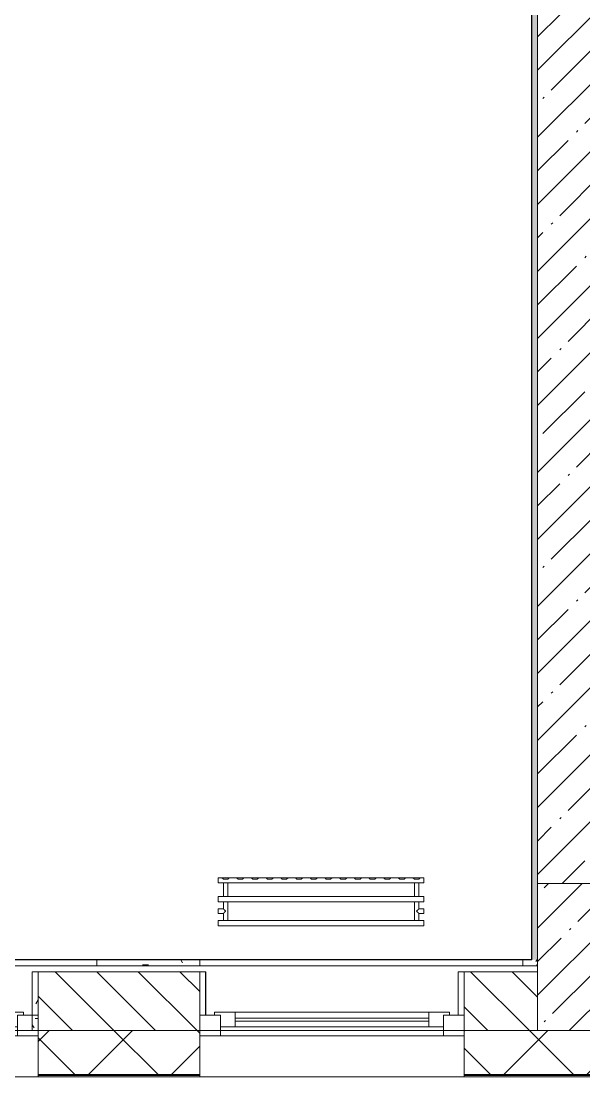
# Model space of a CAD drawing. Header units: millimetres. Extents: x -249154 to 415037, y -45458 to 354837.
# Drawn here: x 63717 to 65632, y 78928 to 82521 of the extents above; entities that cross this region are included whole.
import ezdxf

# ---------------------------------------------------------------- set-up
doc = ezdxf.new("R2010")
doc.units = ezdxf.units.MM
for name, color, linetype, lineweight in [('A-FLOR', 7, 'Continuous', 9), ('A-GLAZ', 7, 'Continuous', 9), ('A-GLAZ-1', 7, 'Continuous', 5), ('A-WALL', 7, 'Continuous', 5), ('I-WALL', 7, 'Continuous', 5), ('S-COLS', 7, 'Continuous', 9), ('S-COLS-1', 7, 'Continuous', 5)]:
    doc.layers.add(name, color=color, linetype=linetype, lineweight=lineweight)
for name, color, linetype, lineweight, true_color in [('A-WALL-1', 9, 'Continuous', 5, 0x808080), ('A-WALL-FNSH-1', 9, 'Continuous', 5, 0x808080), ('M-EQPM-1', 7, 'Continuous', 9, 0xb2b2b2)]:
    doc.layers.add(name, color=color, linetype=linetype, lineweight=lineweight, true_color=true_color)
pattern_1 = [(0, (0, 0), (243.84, 60.96), [20.117, -162.763, 20.117, -162.763, -975.36]), (0, (0, 0), (243.84, 60.96), [-365.76, 20.117, -345.643, 20.117, -162.763, -426.72]), (0, (0, 0), (243.84, 60.96), [-914.4, 20.117, -101.803, 20.117, -284.683]), (120, (91.44, 30.48), (-174.71291, 180.691634), [20.117, -162.763, 20.117, -162.763, -975.36]), (120, (91.44, 30.48), (-174.71291, 180.691634), [-365.76, 20.117, -345.643, 20.117, -162.763, -426.72]), (120, (91.44, 30.48), (-174.71291, 180.691634), [-914.4, 20.117, -101.803, 20.117, -284.683]), (240, (121.92, 152.4), (-69.12709, -241.651634), [20.117, -162.763, 20.117, -162.763, -975.36]), (240, (121.92, 152.4), (-69.12709, -241.651634), [-365.76, 20.117, -345.643, 20.117, -162.763, -426.72]), (240, (121.92, 152.4), (-69.12709, -241.651634), [-914.4, 20.117, -101.803, 20.117, -284.683])]

# ---------------------------------------------------------------- blocks, each defined once
blk = doc.blocks.new('BSC_Колонна _Прямоугольная - 500х500-V12-Объем проектирования 1 этажа')
at = {"layer": 'S-COLS-1'}
h = blk.add_hatch(dxfattribs=at)
h.set_pattern_fill('FP_16', color=256, style=0, pattern_type=2)
h.set_pattern_definition([(45, (-65660, -150), (-114.04925, 114.04925), []), (45, (-65545.95, -150), (-114.04925, 114.04925), [201.613, -40.323, 6.706, -33.617])])
h.paths.add_polyline_path([(-250, -250), (250, -250), (250, 250), (-250, 250), (-250, -157.3)])
for p, q in [((250, 250), (-250, 250)), ((-250, 250), (-250, -250)), ((250, -250), (250, 250)), ((-250, -250), (250, -250))]:
    blk.add_line(p, q, dxfattribs=at)
blk = doc.blocks.new('120_Окно_СКБ_1Ст - 120_Окно_СКБ_1Ст 900х2500_h_-V45-Объем проектирования 1 этажа')
at = {"layer": 'A-GLAZ'}
for p, q in [((-450, -127), (-450, -57)), ((-450, -57), (-380, -57)), ((-380, -57), (-380, -127)), ((380, -127), (380, -57)), ((380, -57), (450, -57)), ((450, -57), (450, -127)), ((380, -87), (-380, -87)), ((-380, -87), (-380, -127)), ((-330, -137), (-330, -87)), ((330, -137), (330, -87)), ((380, -127), (380, -87)), ((-380, -127), (-450, -127)), ((-380, -127), (-400, -127)), ((-400, -127), (-400, -137)), ((-400, -137), (400, -137)), ((400, -137), (-400, -137)), ((450, -127), (380, -127)), ((400, -127), (380, -127)), ((400, -137), (400, -127))]:
    blk.add_line(p, q, dxfattribs=at)
at = {"layer": 'A-GLAZ-1'}
for p, q in [((450, -57), (-450, -57)), ((-330, -107), (330, -107)), ((-430, -127), (-400, -127)), ((330, -117), (-330, -117)), ((400, -127), (430, -127))]:
    blk.add_line(p, q, dxfattribs=at)
blk = doc.blocks.new('120_Окно_СКБ_2Ст - 120_Окно_СКБ_2Ст 2100х2500 _мал створка справа_-V25-Объем проектирования 1 этажа')
at = {"layer": 'A-GLAZ'}
for p, q in [((-1050, -127), (-1050, -57)), ((-1050, -57), (-980, -57)), ((-980, -57), (-980, -127)), ((150, -127), (150, -57)), ((150, -57), (220, -57)), ((220, -57), (220, -127)), ((980, -127), (980, -57)), ((980, -57), (1050, -57)), ((1050, -57), (1050, -127)), ((150, -87), (-980, -87)), ((-980, -87), (-980, -127)), ((-930, -137), (-930, -87)), ((100, -137), (100, -87)), ((150, -127), (150, -87)), ((980, -87), (220, -87)), ((220, -87), (220, -127)), ((270, -137), (270, -87)), ((930, -137), (930, -87)), ((980, -127), (980, -87)), ((-980, -127), (-1050, -127)), ((-980, -127), (-1000, -127)), ((-1000, -127), (-1000, -137)), ((-1000, -137), (170, -137)), ((170, -137), (-1000, -137)), ((220, -127), (150, -127)), ((170, -127), (150, -127)), ((170, -137), (170, -127)), ((220, -127), (200, -127)), ((200, -127), (200, -137)), ((200, -137), (1000, -137)), ((1000, -137), (200, -137)), ((1050, -127), (980, -127)), ((1000, -127), (980, -127)), ((1000, -137), (1000, -127))]:
    blk.add_line(p, q, dxfattribs=at)
at = {"layer": 'A-GLAZ-1'}
for p, q in [((1050, -57), (-1050, -57)), ((-930, -107), (100, -107)), ((270, -107), (930, -107)), ((-1030, -127), (-1000, -127)), ((100, -117), (-930, -117)), ((170, -127), (200, -127)), ((930, -117), (270, -117)), ((1000, -127), (1030, -127))]:
    blk.add_line(p, q, dxfattribs=at)
blk = doc.blocks.new('radiator_prado_classic_z_tip_30_po exemplyaru - Classic Z Тип 30-500-V229-Объем проектирования 1 этажа')
at = {"layer": 'M-EQPM-1'}
for p, q in [((0, 228), (0, 210)), ((700, 228), (0, 228)), ((0, 210), (0, 228)), ((0, 228), (12.5, 228)), ((12.5, 228), (37.5, 228)), ((37.5, 228), (12.5, 228)), ((12.5, 228), (37.5, 228)), ((12.5, 228), (17.5, 223)), ((12.5, 228), (17.5, 223)), ((32.5, 223), (17.5, 223)), ((17.5, 223), (32.5, 223)), ((32.5, 223), (37.5, 228)), ((37.5, 228), (32.5, 223)), ((37.5, 228), (62.5, 228)), ((62.5, 228), (87.5, 228)), ((87.5, 228), (62.5, 228)), ((62.5, 228), (87.5, 228)), ((62.5, 228), (67.5, 223)), ((62.5, 228), (67.5, 223)), ((82.5, 223), (67.5, 223)), ((67.5, 223), (82.5, 223)), ((82.5, 223), (87.5, 228)), ((87.5, 228), (82.5, 223)), ((87.5, 228), (112.5, 228)), ((112.5, 228), (137.5, 228)), ((137.5, 228), (112.5, 228)), ((112.5, 228), (137.5, 228)), ((112.5, 228), (117.5, 223)), ((112.5, 228), (117.5, 223)), ((132.5, 223), (117.5, 223)), ((117.5, 223), (132.5, 223)), ((132.5, 223), (137.5, 228)), ((137.5, 228), (132.5, 223)), ((137.5, 228), (162.5, 228)), ((162.5, 228), (187.5, 228)), ((187.5, 228), (162.5, 228)), ((162.5, 228), (187.5, 228)), ((162.5, 228), (167.5, 223)), ((162.5, 228), (167.5, 223)), ((182.5, 223), (167.5, 223)), ((167.5, 223), (182.5, 223)), ((182.5, 223), (187.5, 228)), ((187.5, 228), (182.5, 223)), ((187.5, 228), (212.5, 228)), ((212.5, 228), (237.5, 228)), ((237.5, 228), (212.5, 228)), ((212.5, 228), (237.5, 228)), ((212.5, 228), (217.5, 223)), ((212.5, 228), (217.5, 223)), ((232.5, 223), (217.5, 223)), ((217.5, 223), (232.5, 223)), ((232.5, 223), (237.5, 228)), ((237.5, 228), (232.5, 223)), ((237.5, 228), (262.5, 228)), ((262.5, 228), (287.5, 228)), ((287.5, 228), (262.5, 228)), ((262.5, 228), (287.5, 228)), ((262.5, 228), (267.5, 223)), ((262.5, 228), (267.5, 223)), ((282.5, 223), (267.5, 223)), ((267.5, 223), (282.5, 223)), ((282.5, 223), (287.5, 228)), ((287.5, 228), (282.5, 223)), ((287.5, 228), (312.5, 228)), ((312.5, 228), (337.5, 228)), ((337.5, 228), (312.5, 228)), ((312.5, 228), (337.5, 228)), ((312.5, 228), (317.5, 223)), ((312.5, 228), (317.5, 223)), ((332.5, 223), (317.5, 223)), ((317.5, 223), (332.5, 223)), ((332.5, 223), (337.5, 228)), ((337.5, 228), (332.5, 223)), ((337.5, 228), (362.5, 228)), ((362.5, 228), (387.5, 228)), ((387.5, 228), (362.5, 228)), ((362.5, 228), (387.5, 228)), ((362.5, 228), (367.5, 223)), ((362.5, 228), (367.5, 223)), ((382.5, 223), (367.5, 223)), ((367.5, 223), (382.5, 223)), ((382.5, 223), (387.5, 228)), ((387.5, 228), (382.5, 223)), ((387.5, 228), (412.5, 228)), ((412.5, 228), (437.5, 228)), ((437.5, 228), (412.5, 228)), ((412.5, 228), (437.5, 228)), ((412.5, 228), (417.5, 223)), ((412.5, 228), (417.5, 223)), ((432.5, 223), (417.5, 223)), ((417.5, 223), (432.5, 223)), ((432.5, 223), (437.5, 228)), ((437.5, 228), (432.5, 223)), ((437.5, 228), (462.5, 228)), ((462.5, 228), (487.5, 228)), ((487.5, 228), (462.5, 228)), ((462.5, 228), (487.5, 228)), ((462.5, 228), (467.5, 223)), ((462.5, 228), (467.5, 223)), ((482.5, 223), (467.5, 223)), ((467.5, 223), (482.5, 223)), ((482.5, 223), (487.5, 228)), ((487.5, 228), (482.5, 223)), ((487.5, 228), (512.5, 228)), ((512.5, 228), (537.5, 228)), ((537.5, 228), (512.5, 228)), ((512.5, 228), (537.5, 228)), ((512.5, 228), (517.5, 223)), ((512.5, 228), (517.5, 223)), ((532.5, 223), (517.5, 223)), ((517.5, 223), (532.5, 223)), ((532.5, 223), (537.5, 228)), ((537.5, 228), (532.5, 223)), ((537.5, 228), (562.5, 228)), ((562.5, 228), (587.5, 228)), ((587.5, 228), (562.5, 228)), ((562.5, 228), (587.5, 228)), ((562.5, 228), (567.5, 223)), ((562.5, 228), (567.5, 223)), ((582.5, 223), (567.5, 223)), ((567.5, 223), (582.5, 223)), ((582.5, 223), (587.5, 228)), ((587.5, 228), (582.5, 223)), ((587.5, 228), (612.5, 228)), ((612.5, 228), (637.5, 228)), ((637.5, 228), (612.5, 228)), ((612.5, 228), (637.5, 228)), ((612.5, 228), (617.5, 223)), ((617.5, 223), (612.5, 228)), ((632.5, 223), (617.5, 223)), ((617.5, 223), (632.5, 223)), ((632.5, 223), (637.5, 228)), ((637.5, 228), (632.5, 223)), ((637.5, 228), (662.5, 228)), ((662.5, 228), (687.5, 228)), ((687.5, 228), (662.5, 228)), ((662.5, 228), (687.5, 228)), ((662.5, 228), (667.5, 223)), ((662.5, 228), (667.5, 223)), ((682.5, 223), (667.5, 223)), ((667.5, 223), (682.5, 223)), ((682.5, 223), (687.5, 228)), ((687.5, 228), (682.5, 223)), ((687.5, 228), (700, 228)), ((700, 210), (700, 228)), ((700, 228), (700, 210)), ((0, 210), (700, 210)), ((17.8, 210), (0, 210)), ((17.5, 210), (17.5, 164)), ((17.5, 210), (17.5, 164)), ((17.8, 210), (17.5, 210)), ((17.5, 210), (17.8, 210)), ((17.8, 210), (17.5, 210)), ((17.5, 210), (32.5, 210)), ((32.2, 210), (17.8, 210)), ((17.8, 210), (26.9, 210)), ((18.5, 210), (17.8, 210)), ((32.2, 210), (18.5, 210)), ((26.9, 210), (32.2, 210)), ((32.5, 210), (32.2, 210)), ((32.2, 210), (32.5, 210)), ((32.5, 210), (32.2, 210)), ((667.8, 210), (32.2, 210)), ((32.5, 164), (32.5, 210)), ((32.5, 164), (32.5, 210)), ((667.5, 210), (667.5, 164)), ((667.5, 210), (667.5, 164)), ((667.8, 210), (667.5, 210)), ((667.5, 210), (682.5, 210)), ((667.8, 210), (667.5, 210)), ((667.5, 210), (667.8, 210)), ((681.5, 210), (667.8, 210)), ((682.2, 210), (667.8, 210)), ((667.8, 210), (668.5, 210)), ((668.5, 210), (682.2, 210)), ((682.2, 210), (681.5, 210)), ((682.5, 210), (682.2, 210)), ((682.5, 210), (682.2, 210)), ((682.2, 210), (682.5, 210)), ((700, 210), (682.2, 210)), ((682.5, 164), (682.5, 210)), ((682.5, 164), (682.5, 210)), ((700, 164), (0, 164)), ((0, 164), (0, 146)), ((0, 146), (0, 164)), ((0, 164), (17.8, 164)), ((0, 146), (700, 146)), ((18.5, 146), (0, 146)), ((17.8, 164), (17.5, 164)), ((17.5, 164), (17.8, 164)), ((17.8, 164), (17.5, 164)), ((17.5, 164), (32.5, 164)), ((17.5, 146), (17.5, 121.5)), ((17.5, 146), (17.5, 121.5)), ((17.5, 146), (18.5, 146)), ((18.5, 146), (17.5, 146)), ((17.5, 146), (18.5, 146)), ((32.5, 146), (17.5, 146)), ((32.2, 164), (17.8, 164)), ((17.8, 164), (18.5, 164)), ((21.3, 164), (17.8, 164)), ((18.5, 164), (32.2, 164)), ((18.5, 146), (32.2, 146)), ((28.7, 146), (18.5, 146)), ((18.5, 146), (31.5, 146)), ((25, 164), (21.3, 164)), ((32.2, 164), (25, 164)), ((32.2, 146), (28.7, 146)), ((31.5, 146), (32.2, 146)), ((32.5, 164), (32.2, 164)), ((32.2, 164), (32.5, 164)), ((32.5, 164), (32.2, 164)), ((32.2, 164), (667.8, 164)), ((32.2, 146), (32.5, 146)), ((32.5, 146), (32.2, 146)), ((32.2, 146), (32.5, 146)), ((667.8, 146), (32.2, 146)), ((32.5, 82), (32.5, 146)), ((32.5, 82), (32.5, 146)), ((667.8, 164), (667.5, 164)), ((667.5, 164), (682.5, 164)), ((667.8, 164), (667.5, 164)), ((667.5, 164), (667.8, 164)), ((667.5, 146), (667.5, 82)), ((667.5, 146), (667.5, 82)), ((667.5, 146), (667.8, 146)), ((682.5, 146), (667.5, 146)), ((667.5, 146), (667.8, 146)), ((667.8, 146), (667.5, 146)), ((669.7, 164), (667.8, 164)), ((682.2, 164), (667.8, 164)), ((667.8, 164), (673.1, 164)), ((667.8, 146), (681.5, 146)), ((667.8, 146), (681.5, 146)), ((673.1, 146), (667.8, 146)), ((682.2, 164), (669.7, 164)), ((673.1, 164), (682.2, 164)), ((681.5, 146), (673.1, 146)), ((681.5, 146), (682.5, 146)), ((681.5, 146), (682.5, 146)), ((682.5, 146), (681.5, 146)), ((700, 146), (681.5, 146)), ((682.5, 164), (682.2, 164)), ((682.5, 164), (682.2, 164)), ((682.2, 164), (682.5, 164)), ((682.2, 164), (700, 164)), ((682.5, 121.5), (682.5, 146)), ((682.5, 121.5), (682.5, 146)), ((700, 146), (700, 164)), ((700, 164), (700, 146)), ((17.5, 121.5), (0, 121.5)), ((17.5, 121.5), (0, 121.5)), ((0, 121.5), (0, 120.5)), ((0, 106.5), (0, 121.5)), ((0, 120.5), (0, 107.5)), ((0, 120.5), (0, 119.3)), ((0, 114), (0, 120.5)), ((0, 120.5), (0, 120.5)), ((0, 119.3), (0, 117.8)), ((0, 117.8), (0, 114)), ((0, 114), (0, 110.3)), ((0, 107.5), (0, 114)), ((0, 110.3), (0, 108.7)), ((0, 108.7), (0, 107.5)), ((700, 121.5), (682.5, 121.5)), ((700, 121.5), (682.5, 121.5)), ((700, 121.5), (700, 106.5)), ((700, 120.5), (700, 121.5)), ((700, 121.5), (700, 120.5)), ((700, 120.5), (700, 121.5)), ((700, 107.5), (700, 120.5)), ((700, 120.5), (700, 107.5)), ((700, 117.8), (700, 120.5)), ((700, 107.5), (700, 117.8)), ((0, 107.5), (0, 106.5)), ((0, 107.5), (0, 107.5)), ((0, 106.5), (17.5, 106.5)), ((0, 106.5), (17.5, 106.5)), ((700, 82), (0, 82)), ((0, 82), (0, 64)), ((0, 64), (0, 82)), ((0, 82), (18.5, 82)), ((17.5, 106.5), (17.5, 82)), ((17.5, 106.5), (17.5, 82)), ((18.5, 82), (17.5, 82)), ((17.5, 82), (18.5, 82)), ((18.5, 82), (17.5, 82)), ((17.5, 82), (32.5, 82)), ((32.2, 82), (18.5, 82)), ((18.5, 82), (19.7, 82)), ((19.7, 82), (18.5, 82)), ((19.7, 82), (32.2, 82)), ((32.2, 82), (19.7, 82)), ((32.5, 82), (32.2, 82)), ((32.2, 82), (32.5, 82)), ((32.5, 82), (32.2, 82)), ((32.2, 82), (667.8, 82)), ((667.8, 82), (667.5, 82)), ((667.5, 82), (682.5, 82)), ((667.8, 82), (667.5, 82)), ((667.5, 82), (667.8, 82)), ((680.3, 82), (667.8, 82)), ((681.5, 82), (667.8, 82)), ((667.8, 82), (671.2, 82)), ((671.2, 82), (681.5, 82)), ((681.5, 82), (680.3, 82)), ((682.5, 82), (681.5, 82)), ((682.5, 82), (681.5, 82)), ((681.5, 82), (682.5, 82)), ((681.5, 82), (700, 82)), ((682.5, 82), (682.5, 106.5)), ((682.5, 106.5), (700, 106.5)), ((682.5, 82), (682.5, 106.5)), ((682.5, 106.5), (700, 106.5)), ((700, 106.5), (700, 107.5)), ((700, 107.5), (700, 106.5)), ((700, 106.5), (700, 107.5)), ((700, 64), (700, 82)), ((700, 82), (700, 64)), ((700, 64), (0, 64)), ((0, 64), (700, 64))]:
    blk.add_line(p, q, dxfattribs=at)
for points, knots in [([(18.5, 120.5), (18.4, 120.6), (18.3, 120.7), (18.1, 120.9), (17.9, 121.1), (17.8, 121.2), (17.7, 121.3), (17.5, 121.5), (17.5, 121.5), (17.5, 121.5)], [0.7142857, 0.7142857, 0.7142857, 0.7142857, 0.75, 0.7857143, 0.8214286, 0.8571429, 0.8928571, 0.9285714, 1, 1, 1, 1]), ([(17.5, 121.5), (17.5, 121.5), (17.5, 121.5), (17.7, 121.3), (17.8, 121.2), (17.9, 121.1), (18.1, 120.9), (18.3, 120.7), (18.4, 120.6), (18.5, 120.5)], [0, 0, 0, 0, 0.0714286, 0.1071429, 0.1428571, 0.1785714, 0.2142857, 0.25, 0.2857143, 0.2857143, 0.2857143, 0.2857143]), ([(17.5, 121.5), (17.5, 121.5), (17.5, 121.5), (17.7, 121.3), (17.8, 121.2), (17.9, 121.1), (18.1, 120.9), (18.3, 120.7), (18.4, 120.6), (18.5, 120.5)], [0, 0, 0, 0, 0.0714286, 0.1071429, 0.1428571, 0.1785714, 0.2142857, 0.25, 0.2857143, 0.2857143, 0.2857143, 0.2857143]), ([(25, 114), (24.5, 114.5), (23.6, 115.4), (22.4, 116.6), (21.6, 117.4), (21.1, 117.9), (20.8, 118.2), (20.5, 118.5), (20.2, 118.8), (19.8, 119.1), (19.6, 119.4), (19.3, 119.7), (19, 120), (18.7, 120.3), (18.5, 120.5), (18.3, 120.7), (18.1, 120.9), (17.9, 121.1), (17.8, 121.2), (17.7, 121.3), (17.5, 121.5), (17.5, 121.5), (17.5, 121.5)], [0, 0, 0, 0, 0.142857, 0.285714, 0.357143, 0.392857, 0.428571, 0.464286, 0.5, 0.535714, 0.571429, 0.607143, 0.642857, 0.678571, 0.714286, 0.75, 0.785714, 0.821429, 0.857143, 0.892857, 0.928571, 1, 1, 1, 1]), ([(17.5, 106.5), (17.5, 106.5), (17.5, 106.5), (17.7, 106.7), (17.8, 106.8), (17.9, 106.9), (18.1, 107.1), (18.3, 107.3), (18.5, 107.5), (18.7, 107.7), (19, 108), (19.3, 108.3), (19.6, 108.6), (19.8, 108.9), (20.3, 109.3), (20.7, 109.7), (21.1, 110.1), (21.6, 110.6), (22.4, 111.4), (23.6, 112.6), (24.5, 113.5), (25, 114)], [0, 0, 0, 0, 0.071429, 0.107143, 0.142857, 0.178571, 0.214286, 0.25, 0.285714, 0.321429, 0.357143, 0.392857, 0.428571, 0.464286, 0.5, 0.571429, 0.607143, 0.642857, 0.714286, 0.857143, 1, 1, 1, 1]), ([(22.1, 116.9), (21.9, 117.1), (21.6, 117.4), (21.1, 117.9), (20.8, 118.2), (20.5, 118.5), (20.2, 118.8), (19.9, 119.2), (19.7, 119.3), (19.6, 119.4)], [0.2857143, 0.2857143, 0.2857143, 0.2857143, 0.3571429, 0.3928571, 0.4285714, 0.4642857, 0.5, 0.5357143, 0.5714286, 0.5714286, 0.5714286, 0.5714286]), ([(19.6, 119.4), (19.7, 119.3), (19.9, 119.2), (20.3, 118.7), (20.6, 118.4), (20.8, 118.2)], [0.4285714, 0.4285714, 0.4285714, 0.4285714, 0.4642857, 0.5, 0.5714286, 0.5714286, 0.5714286, 0.5714286]), ([(19.6, 119.4), (19.7, 119.3), (19.8, 119.1), (20.3, 118.7), (20.6, 118.4), (20.8, 118.2)], [0.4285714, 0.4285714, 0.4285714, 0.4285714, 0.4642857, 0.5, 0.5714286, 0.5714286, 0.5714286, 0.5714286]), ([(19.6, 108.6), (19.7, 108.7), (19.9, 108.8), (20.3, 109.3), (20.7, 109.7), (21.1, 110.1), (21.6, 110.6), (21.9, 110.9), (22.1, 111.1)], [0.4285714, 0.4285714, 0.4285714, 0.4285714, 0.4642857, 0.5, 0.5714286, 0.6071429, 0.6428571, 0.7142857, 0.7142857, 0.7142857, 0.7142857]), ([(22.1, 111.1), (21.9, 110.9), (21.6, 110.6), (21.1, 110.1), (20.8, 109.8), (20.5, 109.5), (20.2, 109.2), (19.9, 108.8), (19.7, 108.7), (19.6, 108.6)], [0.2857143, 0.2857143, 0.2857143, 0.2857143, 0.3571429, 0.3928571, 0.4285714, 0.4642857, 0.5, 0.5357143, 0.5714286, 0.5714286, 0.5714286, 0.5714286]), ([(22.1, 111.1), (21.9, 110.9), (21.6, 110.6), (21.1, 110.1), (20.8, 109.8), (20.5, 109.5), (20.2, 109.2), (19.8, 108.9), (19.7, 108.7), (19.6, 108.6)], [0.2857143, 0.2857143, 0.2857143, 0.2857143, 0.3571429, 0.3928571, 0.4285714, 0.4642857, 0.5, 0.5357143, 0.5714286, 0.5714286, 0.5714286, 0.5714286]), ([(20.8, 118.2), (20.9, 118.1), (21.1, 117.9), (21.6, 117.4), (21.9, 117.1), (22.1, 116.9)], [0.5714286, 0.5714286, 0.5714286, 0.5714286, 0.6071429, 0.6428571, 0.7142857, 0.7142857, 0.7142857, 0.7142857]), ([(20.8, 118.2), (20.9, 118.1), (21.1, 117.9), (21.6, 117.4), (21.9, 117.1), (22.1, 116.9)], [0.5714286, 0.5714286, 0.5714286, 0.5714286, 0.6071429, 0.6428571, 0.7142857, 0.7142857, 0.7142857, 0.7142857]), ([(675, 114), (675.5, 114.5), (676.4, 115.4), (677.6, 116.6), (678.4, 117.4), (678.9, 117.9), (679.2, 118.2), (679.5, 118.5), (679.8, 118.8), (680.1, 119.2), (680.4, 119.4), (680.7, 119.7), (681, 120), (681.3, 120.3), (681.5, 120.5), (681.7, 120.7), (681.9, 120.9), (682.1, 121.1), (682.2, 121.2), (682.3, 121.3), (682.5, 121.5), (682.5, 121.5), (682.5, 121.5)], [0, 0, 0, 0, 0.142857, 0.285714, 0.357143, 0.392857, 0.428571, 0.464286, 0.5, 0.535714, 0.571429, 0.607143, 0.642857, 0.678571, 0.714286, 0.75, 0.785714, 0.821429, 0.857143, 0.892857, 0.928571, 1, 1, 1, 1]), ([(682.5, 106.5), (682.5, 106.5), (682.5, 106.5), (682.3, 106.7), (682.2, 106.8), (682.1, 106.9), (681.9, 107.1), (681.7, 107.3), (681.5, 107.5), (681.3, 107.7), (681, 108), (680.7, 108.3), (680.4, 108.6), (680.1, 108.8), (679.7, 109.3), (679.3, 109.7), (678.9, 110.1), (678.4, 110.6), (677.6, 111.4), (676.4, 112.6), (675.5, 113.5), (675, 114)], [0, 0, 0, 0, 0.071429, 0.107143, 0.142857, 0.178571, 0.214286, 0.25, 0.285714, 0.321429, 0.357143, 0.392857, 0.428571, 0.464286, 0.5, 0.571429, 0.607143, 0.642857, 0.714286, 0.857143, 1, 1, 1, 1]), ([(680.4, 119.4), (680.3, 119.3), (680.1, 119.2), (679.7, 118.7), (679.3, 118.3), (678.9, 117.9), (678.4, 117.4), (678.1, 117.1), (677.9, 116.9)], [0.4285714, 0.4285714, 0.4285714, 0.4285714, 0.4642857, 0.5, 0.5714286, 0.6071429, 0.6428571, 0.7142857, 0.7142857, 0.7142857, 0.7142857]), ([(677.9, 116.9), (678.1, 117.1), (678.4, 117.4), (678.9, 117.9), (679.2, 118.2), (679.5, 118.5), (679.8, 118.8), (680.1, 119.2), (680.3, 119.3), (680.4, 119.4)], [0.2857143, 0.2857143, 0.2857143, 0.2857143, 0.3571429, 0.3928571, 0.4285714, 0.4642857, 0.5, 0.5357143, 0.5714286, 0.5714286, 0.5714286, 0.5714286]), ([(679.2, 118.2), (679.1, 118.1), (678.9, 117.9), (678.4, 117.4), (678.1, 117.1), (677.9, 116.9)], [0.5714286, 0.5714286, 0.5714286, 0.5714286, 0.6071429, 0.6428571, 0.7142857, 0.7142857, 0.7142857, 0.7142857]), ([(677.9, 111.1), (678.1, 110.9), (678.4, 110.6), (678.9, 110.1), (679.2, 109.8), (679.5, 109.5), (679.8, 109.2), (680.1, 108.8), (680.3, 108.7), (680.4, 108.6)], [0.2857143, 0.2857143, 0.2857143, 0.2857143, 0.3571429, 0.3928571, 0.4285714, 0.4642857, 0.5, 0.5357143, 0.5714286, 0.5714286, 0.5714286, 0.5714286]), ([(677.9, 111.1), (678.1, 110.9), (678.4, 110.6), (678.9, 110.1), (679.1, 109.9), (679.2, 109.8)], [0.2857143, 0.2857143, 0.2857143, 0.2857143, 0.3571429, 0.3928571, 0.4285714, 0.4285714, 0.4285714, 0.4285714]), ([(680.4, 108.6), (680.3, 108.7), (680.1, 108.8), (679.7, 109.3), (679.3, 109.7), (678.9, 110.1), (678.4, 110.6), (678.1, 110.9), (677.9, 111.1)], [0.4285714, 0.4285714, 0.4285714, 0.4285714, 0.4642857, 0.5, 0.5714286, 0.6071429, 0.6428571, 0.7142857, 0.7142857, 0.7142857, 0.7142857]), ([(680.4, 119.4), (680.3, 119.3), (680.1, 119.2), (679.7, 118.7), (679.4, 118.4), (679.2, 118.2)], [0.4285714, 0.4285714, 0.4285714, 0.4285714, 0.4642857, 0.5, 0.5714286, 0.5714286, 0.5714286, 0.5714286]), ([(682.5, 121.5), (682.5, 121.5), (682.5, 121.5), (682.3, 121.3), (682.2, 121.2), (682.1, 121.1), (681.9, 120.9), (681.7, 120.7), (681.6, 120.6), (681.5, 120.5)], [0, 0, 0, 0, 0.0714286, 0.1071429, 0.1428571, 0.1785714, 0.2142857, 0.25, 0.2857143, 0.2857143, 0.2857143, 0.2857143]), ([(682.5, 121.5), (682.5, 121.5), (682.5, 121.5), (682.3, 121.3), (682.2, 121.2), (682.1, 121.1), (681.9, 120.9), (681.7, 120.7), (681.6, 120.6), (681.5, 120.5)], [0, 0, 0, 0, 0.0714286, 0.1071429, 0.1428571, 0.1785714, 0.2142857, 0.25, 0.2857143, 0.2857143, 0.2857143, 0.2857143]), ([(681.5, 120.5), (681.6, 120.6), (681.7, 120.7), (681.9, 120.9), (682.1, 121.1), (682.2, 121.2), (682.3, 121.3), (682.5, 121.5), (682.5, 121.5), (682.5, 121.5)], [0.7142857, 0.7142857, 0.7142857, 0.7142857, 0.75, 0.7857143, 0.8214286, 0.8571429, 0.8928571, 0.9285714, 1, 1, 1, 1]), ([(17.5, 106.5), (17.5, 106.5), (17.5, 106.5), (17.7, 106.7), (17.8, 106.8), (17.9, 106.9), (18.1, 107.1), (18.3, 107.3), (18.4, 107.4), (18.5, 107.5)], [0, 0, 0, 0, 0.0714286, 0.1071429, 0.1428571, 0.1785714, 0.2142857, 0.25, 0.2857143, 0.2857143, 0.2857143, 0.2857143]), ([(18.5, 107.5), (18.4, 107.4), (18.3, 107.3), (18.1, 107.1), (17.9, 106.9), (17.8, 106.8), (17.7, 106.7), (17.5, 106.5), (17.5, 106.5), (17.5, 106.5)], [0.7142857, 0.7142857, 0.7142857, 0.7142857, 0.75, 0.7857143, 0.8214286, 0.8571429, 0.8928571, 0.9285714, 1, 1, 1, 1]), ([(18.5, 107.5), (18.4, 107.4), (18.3, 107.3), (18.1, 107.1), (17.9, 106.9), (17.8, 106.8), (17.7, 106.7), (17.5, 106.5), (17.5, 106.5), (17.5, 106.5)], [0.7142857, 0.7142857, 0.7142857, 0.7142857, 0.75, 0.7857143, 0.8214286, 0.8571429, 0.8928571, 0.9285714, 1, 1, 1, 1]), ([(681.5, 107.5), (681.6, 107.4), (681.7, 107.3), (681.9, 107.1), (682.1, 106.9), (682.2, 106.8), (682.3, 106.7), (682.5, 106.5), (682.5, 106.5), (682.5, 106.5)], [0.7142857, 0.7142857, 0.7142857, 0.7142857, 0.75, 0.7857143, 0.8214286, 0.8571429, 0.8928571, 0.9285714, 1, 1, 1, 1]), ([(681.5, 107.5), (681.6, 107.4), (681.7, 107.3), (681.9, 107.1), (682.1, 106.9), (682.2, 106.8), (682.3, 106.7), (682.5, 106.5), (682.5, 106.5), (682.5, 106.5)], [0.7142857, 0.7142857, 0.7142857, 0.7142857, 0.75, 0.7857143, 0.8214286, 0.8571429, 0.8928571, 0.9285714, 1, 1, 1, 1]), ([(682.5, 106.5), (682.5, 106.5), (682.5, 106.5), (682.3, 106.7), (682.2, 106.8), (682.1, 106.9), (681.9, 107.1), (681.7, 107.3), (681.6, 107.4), (681.5, 107.5)], [0, 0, 0, 0, 0.0714286, 0.1071429, 0.1428571, 0.1785714, 0.2142857, 0.25, 0.2857143, 0.2857143, 0.2857143, 0.2857143])]:
    blk.add_open_spline(points, degree=3, knots=knots, dxfattribs=at)
for points in [[(19.6, 119.4), (19.5, 119.5), (19.3, 119.7), (19, 120), (18.7, 120.3), (18.6, 120.4), (18.5, 120.5)], [(18.5, 120.5), (18.6, 120.4), (18.7, 120.3), (19, 120), (19.3, 119.7), (19.5, 119.5), (19.6, 119.4)], [(18.5, 120.5), (18.6, 120.4), (18.7, 120.3), (19, 120), (19.3, 119.7), (19.5, 119.5), (19.6, 119.4)], [(18.5, 107.5), (18.6, 107.6), (18.7, 107.7), (19, 108), (19.3, 108.3), (19.5, 108.5), (19.6, 108.6)], [(19.6, 108.6), (19.5, 108.5), (19.3, 108.3), (19, 108), (18.7, 107.7), (18.6, 107.6), (18.5, 107.5)], [(19.6, 108.6), (19.5, 108.5), (19.3, 108.3), (19, 108), (18.7, 107.7), (18.6, 107.6), (18.5, 107.5)], [(23.6, 115.4), (23.1, 115.9), (22.6, 116.4), (22.1, 116.9)], [(22.1, 116.9), (22.6, 116.4), (23.6, 115.4), (24.5, 114.5), (25, 114)], [(22.1, 116.9), (22.6, 116.4), (23.6, 115.4), (24.5, 114.5), (25, 114)], [(25, 114), (24.5, 113.5), (23.6, 112.6), (22.6, 111.6), (22.1, 111.1)], [(25, 114), (24.5, 113.5), (23.6, 112.6), (22.6, 111.6), (22.1, 111.1)], [(22.1, 111.1), (22.6, 111.6), (23.1, 112.1), (23.6, 112.6)], [(25, 114), (24.5, 114.5), (24, 115), (23.6, 115.4)], [(23.6, 112.6), (24, 113), (24.5, 113.5), (25, 114)], [(677.9, 116.9), (677.4, 116.4), (676.4, 115.4), (675.5, 114.5), (675, 114)], [(677.9, 116.9), (677.4, 116.4), (676.4, 115.4), (675.5, 114.5), (675, 114)], [(675, 114), (675.5, 114.5), (676.4, 115.4), (677.4, 116.4), (677.9, 116.9)], [(675, 114), (675.5, 113.5), (676.4, 112.6), (677.4, 111.6), (677.9, 111.1)], [(675, 114), (675.5, 113.5), (676.4, 112.6), (677.4, 111.6), (677.9, 111.1)], [(677.9, 111.1), (677.4, 111.6), (676.4, 112.6), (675.5, 113.5), (675, 114)], [(679.2, 109.8), (679.3, 109.7), (679.5, 109.5), (679.8, 109.2), (680.1, 108.8), (680.3, 108.7), (680.4, 108.6)], [(681.5, 120.5), (681.4, 120.4), (681.3, 120.3), (681, 120), (680.7, 119.7), (680.5, 119.5), (680.4, 119.4)], [(681.5, 120.5), (681.4, 120.4), (681.3, 120.3), (681, 120), (680.7, 119.7), (680.5, 119.5), (680.4, 119.4)], [(680.4, 119.4), (680.5, 119.5), (680.7, 119.7), (681, 120), (681.3, 120.3), (681.4, 120.4), (681.5, 120.5)], [(680.4, 108.6), (680.5, 108.5), (680.7, 108.3), (681, 108), (681.3, 107.7), (681.4, 107.6), (681.5, 107.5)], [(680.4, 108.6), (680.5, 108.5), (680.7, 108.3), (681, 108), (681.3, 107.7), (681.4, 107.6), (681.5, 107.5)], [(681.5, 107.5), (681.4, 107.6), (681.3, 107.7), (681, 108), (680.7, 108.3), (680.5, 108.5), (680.4, 108.6)]]:
    blk.add_open_spline(points, degree=3, dxfattribs=at)
blk = doc.blocks.new('1floor')
at = {"layer": 'A-WALL'}
h = blk.add_hatch(dxfattribs=at)
h.set_pattern_fill('FP_2', color=256, style=0, pattern_type=2)
h.set_pattern_definition([(135, (0, 0), (-70.71068, -70.71068), [])])
h.paths.add_polyline_path([(56910, -100), (57160, -100), (57160, 100), (56910, 100), (56910, -7.3)])
h.paths.add_polyline_path([(47910, -100), (48160, -100), (48159.2, 100), (47910, 100), (47910, -7.3)])
h.paths.add_polyline_path([(49060, -100), (49771.5, -100), (49771.5, 100), (49060, 100), (49060, -7.3)])
h.paths.add_polyline_path([(51871.5, -100), (51910, -100), (51910, 100), (51871.5, 100), (51871.5, -7.3)])
h.paths.add_polyline_path([(52410, -100), (53310, -100), (53310, 100), (52410, 100), (52410, -25.1)])
h.paths.add_polyline_path([(59260, -100), (60010, -100), (60010, 100), (59260, 100), (59260, -7.3)])
h.paths.add_polyline_path([(61410, -100), (61610, -100), (61610, 100), (61410, 100), (61410, -7.3)])
h.paths.add_polyline_path([(65160, -100), (65410, -100), (65410, 100), (65160, 100), (65160, -7.3)])
h.paths.add_polyline_path([(64260, -100), (64260, 100), (63710, 100), (63710, -100)])
h = blk.add_hatch(dxfattribs=at)
h.set_pattern_fill('FP_24', color=256, style=0, pattern_type=2)
h.set_pattern_definition([(45, (0, 0), (-141.42136, 141.42136), []), (135, (0, 0), (-141.42136, -141.42136), [])])
h.paths.add_polyline_path([(75692.1, -250), (75700, -250), (75700, -100), (73980, -100), (73980, -250), (75480, -250)])
h.paths.add_polyline_path([(70660, -250), (70660, -100), (67060, -100), (67060, -250), (69821.4, -250)])
h.paths.add_polyline_path([(72236.1, -250), (72280, -250), (72280, -100), (71560, -101.8), (71560, -250), (72080, -250)])
h.paths.add_polyline_path([(65160, -250), (66160, -250), (66160, -100), (65160, -100), (65160, -118)])
h.paths.add_polyline_path([(63710, -250), (64260, -250), (64260, -100), (63710, -100), (63710, -121.3)])
h.paths.add_polyline_path([(60910, -250), (61610, -250), (61610, -100), (60910, -100), (60910, -128.3)])
h.paths.add_polyline_path([(60010, -250), (60010, -100), (59260, -100), (59260, -250)])
h.paths.add_polyline_path([(57160, -250), (57160, -100), (56410, -100), (56410, -250)])
h.paths.add_polyline_path([(53310, -250), (53310, -100), (51871.5, -100), (51871.5, -250)])
h.paths.add_polyline_path([(49771.5, -250), (49771.5, -100), (49060, -100), (49060, -250), (49190.7, -250)])
h.paths.add_polyline_path([(48160, -250), (48160, -100), (47410, -100), (47410, -250)])
h.paths.add_polyline_path([(44310, -250), (44310, -100), (42737.5, -100), (42737.5, -250)])
h.paths.add_polyline_path([(38875.4, -250), (39040, -250), (39040, -100), (37990, -100), (37990, -250)])
h.paths.add_polyline_path([(40637.5, -250), (40637.5, -100), (39940, -100), (39940, -250)])
h.paths.add_polyline_path([(36812.3, -250), (37090, -250), (37090, -100), (35970, -100), (35970, -250)])
h.paths.add_polyline_path([(33870, -250), (33870, -100), (33010, -100), (33010, -250)])
h.paths.add_polyline_path([(30210, -250), (30210, -100), (29209.7, -100), (29209.7, -250)])
h.paths.add_polyline_path([(28309.7, -250), (28309.7, -100), (27310, -100), (27310, -250)])
h.paths.add_polyline_path([(26410, -250), (26410, -100), (25435, -100), (25435, -250)])
h.paths.add_polyline_path([(22635, -250), (22635, -100), (21610, -100), (21610, -250)])
h.paths.add_polyline_path([(19360, -250), (20710, -250), (20710, -100), (19360, -100), (19360, -231.6)])
h.paths.add_polyline_path([(17260, -250), (17260, -100), (16510, -100), (16510, -250)])
h.paths.add_polyline_path([(14860, -250), (15610, -250), (15610, -100), (14860, -100), (14860, -242.8)])
h.paths.add_polyline_path([(12055.6, -250), (12760, -248), (12760, -100), (12010, -100), (12010, -250)])
h.paths.add_polyline_path([(7929.4, -250), (8259.7, -250), (8259.7, -100), (6830, -100), (6830, -250), (7660, -250)])
h.paths.add_polyline_path([(9159.7, -250), (9910, -250), (9910, -100), (9159.7, -100), (9159.7, -118)])
h.paths.add_polyline_path([(110, -250), (3730, -250), (3730, -100), (-260, -100), (-260, -250), (-110, -250)])
at = {"layer": 'I-WALL'}
h = blk.add_hatch(dxfattribs=at)
h.set_pattern_fill('FP_191', color=256, style=0, pattern_type=2)
h.set_pattern_definition(pattern_1)
h.paths.add_polyline_path([(65410, 140), (65410, 7680), (65390, 7680), (65390, 141)])
h = blk.add_hatch(dxfattribs=at)
h.set_pattern_fill('FP_1', color=256, style=0, pattern_type=2)
h.set_pattern_definition([(45, (0, 0), (-114.04925, 114.04925), []), (45, (114.05, 0), (-114.04925, 114.04925), [201.612, -40.322, 6.706, -33.617])])
h.paths.add_polyline_path([(65630, 400), (65630, 7400), (65410, 7400), (65410, 400)])
h = blk.add_hatch(dxfattribs=at)
h.set_pattern_fill('FP_191', color=256, style=0, pattern_type=2)
h.set_pattern_definition(pattern_1)
h.paths.add_polyline_path([(63910, 120), (64260, 120), (64260, 140), (63910, 140)])
h.paths.add_polyline_path([(65390, 120), (65410, 120), (65410, 140), (65360, 140), (65360, 120)])
h = blk.add_hatch(dxfattribs=at)
h.set_pattern_fill('FP_191', color=256, style=0, pattern_type=2)
h.set_pattern_definition(pattern_1)
h.paths.add_polyline_path([(63710, -100), (63710, 100), (63690, 100), (63690, -100)])
h = blk.add_hatch(dxfattribs=at)
h.set_pattern_fill('FP_191', color=256, style=0, pattern_type=2)
h.set_pattern_definition(pattern_1)
h.paths.add_polyline_path([(65140, -48), (65160, -48), (65160, 100), (65140, 100), (65140, -38)])
at = {"layer": 'A-FLOR'}
for p, q in [((65390, 7660), (65390, 141)), ((65390, 140), (61631, 140))]:
    blk.add_line(p, q, dxfattribs=at)
at = {"layer": 'A-WALL'}
for p, q in [((65390, 141), (65390, 140)), ((61630, -100), (63690, -100)), ((63710, -100), (64260, -100)), ((65160, -100), (65410, -100)), ((63710, -250), (64260, -250)), ((65160, -250), (66160, -250)), ((63710, -258), (61610, -258)), ((63710, -253), (64260, -253)), ((65160, -258), (64260, -258)), ((65160, -253), (66160, -253))]:
    blk.add_line(p, q, dxfattribs=at)
at = {"layer": 'A-WALL-1'}
for p, q in [((65410, 7400), (65410, 400)), ((63910, 140), (63910, 120)), ((63910, 120), (64260, 120)), ((64260, 120), (64260, 140)), ((65360, 140), (65360, 120)), ((65360, 120), (65410, 120)), ((63690, 100), (63690, -100)), ((63710, 100), (63690, 100)), ((64260, 100), (63710, 100)), ((63710, -250), (63710, 100)), ((64260, 100), (64260, -250)), ((64280, 100), (64260, 100)), ((64280, -48), (64280, 100)), ((65140, 100), (65140, -48)), ((65160, 100), (65140, 100)), ((65410, 100), (65160, 100)), ((65160, -250), (65160, 100)), ((64260, -48), (64280, -48)), ((65140, -48), (65160, -48)), ((63690, -100), (63710, -100))]:
    blk.add_line(p, q, dxfattribs=at)
at = {"layer": 'A-WALL-FNSH-1'}
for p, q in [((65389, 7659), (65389, 141)), ((64260, 141), (63710, 141)), ((63710, 141), (63710, 140)), ((64260, 140), (64260, 141)), ((65389, 141), (65160, 141)), ((65160, 141), (65160, 140)), ((63689, 100), (63689, -100)), ((63690, 100), (63689, 100)), ((64281, 100), (64280, 100)), ((64281, -48), (64281, 100)), ((65139, 100), (65139, -48)), ((65140, 100), (65139, 100)), ((64280, -48), (64281, -48)), ((65139, -48), (65140, -48)), ((63689, -100), (63690, -100)), ((63710, -250), (63710, -258)), ((64260, -258), (64260, -250)), ((65160, -250), (65160, -258)), ((63710, -258), (64260, -258)), ((65160, -258), (66160, -258))]:
    blk.add_line(p, q, dxfattribs=at)
at = {"layer": 'I-WALL'}
for p, q in [((61631, 141), (63710, 141)), ((63910, 120), (61631, 120)), ((64260, 141), (65160, 141)), ((64260, 120), (65360, 120)), ((65160, -100), (64260, -100))]:
    blk.add_line(p, q, dxfattribs=at)
at = {"layer": 'A-GLAZ', "color": 3, "rotation": 180}
for name, p in [('120_Окно_СКБ_2Ст - 120_Окно_СКБ_2Ст 2100х2500 _мал створка справа_-V25-Объем проектирования 1 этажа', (62660, -175)), ('120_Окно_СКБ_1Ст - 120_Окно_СКБ_1Ст 900х2500_h_-V45-Объем проектирования 1 этажа', (64710, -175))]:
    blk.add_blockref(name, p, dxfattribs=at)
at = {"layer": 'M-EQPM-1'}
blk.add_blockref('radiator_prado_classic_z_tip_30_po exemplyaru - Classic Z Тип 30-500-V229-Объем проектирования 1 этажа', (64323, 192), dxfattribs=at)
at = {"layer": 'S-COLS'}
blk.add_blockref('BSC_Колонна _Прямоугольная - 500х500-V12-Объем проектирования 1 этажа', (65660, 150), dxfattribs=at)

msp = doc.modelspace()

# ---------------------------------------------------------------- block references
msp.add_blockref('1floor', (64.7, 79186.1))

doc.saveas('drawing.dxf')
